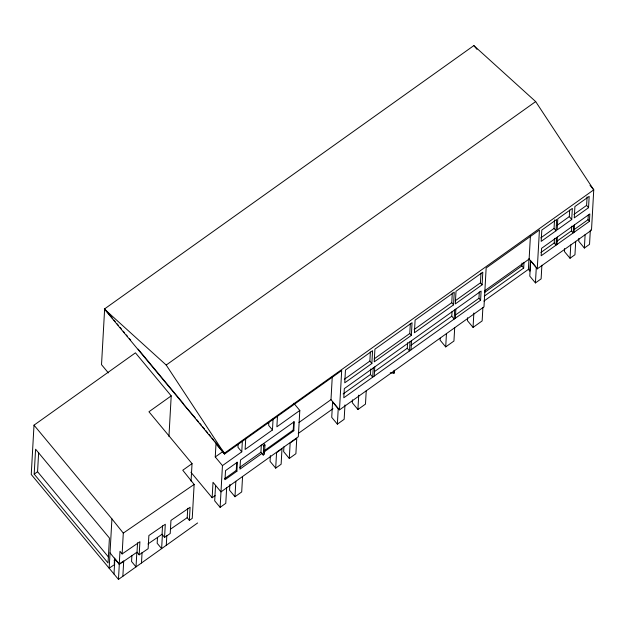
<?xml version="1.0" encoding="UTF-8"?>
<svg xmlns="http://www.w3.org/2000/svg" width="625" height="625" viewBox="0 0 625 625"><rect width="100%" height="100%" fill="white"/><g stroke="black" fill="none" stroke-linecap="round" stroke-linejoin="round"><path stroke-width="0.94" d="M168.945 436.492L171.211 395.883L135.438 352.844L34.008 425.164L31.25 474.484L118.461 579.406L197.617 522.961M34.188 474.133L35.586 449.195L109.43 538.039L108.039 562.977L34.188 474.133L37.57 471.719L38.641 452.539M34.008 425.164L111.922 518.906L109.164 568.227L114.742 564.398M114.266 563.641L114.578 558.016M114 574.039L114.859 558.672L119.32 564.039L118.461 579.406M137.555 542.797L137.031 552.156L119.25 564.367L119.984 551.266L122.133 553.945L139.914 541.734L139.18 554.836L148.141 548.68L148.875 535.531L165.297 524.25L164.562 537.391L170.219 533.508L170.953 520.406L190.102 507.25L189.367 520.352L192.242 518.375L194.141 484.43L182.773 470.234L192.039 463.625L148.938 411.766L171.211 395.883M122.133 553.945L123.297 533.102L111.922 518.906M122.859 576.266L123.719 560.906L120.055 563.523M131.883 555.758L131.562 561.508L136.023 566.883L136.828 552.492M141.484 562.992L142.07 552.438M157.484 537.508L157.164 543.258L161.625 548.625L162.43 534.258M164.562 537.391L162.062 534.281L162.539 525.828M166.281 545.305L166.812 535.734M189.367 520.352L187.219 517.672L187.742 508.312M191.062 481.078L192.039 463.625M215.133 495.625L212.141 497.758L213.008 482.281L220.984 491.891L298.336 436.734L299.805 410.461L293.805 403.25M226.648 487.852L225.781 503.32L220.125 507.359L222.453 465.617L215.258 456.953L215.992 443.867L224.492 454.086L341.688 370.523L339.484 409.891L483.977 306.859L486.148 268.008L539.438 230.008L537.266 268.859L591.492 230.195L593.75 189.852L535.672 101.586L473.852 45.594L104.383 309.047L224.281 453.297L593.75 189.852L590.016 185.352M215.555 485.352L214.688 500.82L220.125 507.359M224.492 454.086L224.547 453.109L221.43 449.367M229.883 484.406L229.555 490.219L234.977 496.734L241.703 491.937L242.57 476.453M236.906 471.227L237.414 462.148L225.516 470.633L225.008 479.711L236.906 471.227L236.258 470.445L236.711 462.273M234.977 496.734L235.844 481.25M238.133 444.492L237.977 447.289L241.766 451.852L222.453 465.617M241.766 451.852L242.391 440.641M245.742 438.258L245.117 449.461L272.461 429.961L273.086 418.805M263.672 443.492L264.977 445.055L264.469 454.164L263.227 455.055L260.914 452.273L261.32 444.984M263.227 455.055L263.734 445.937L262.438 444.375M268.828 422.609L268.672 425.406L272.461 429.961M270.375 455.539L270.055 461.344L275.695 468.133L281.125 464.258L281.984 448.789L276.562 452.656L275.695 468.133M277.5 415.648L276.875 426.813L299.805 410.461M283.914 446.828L283.648 451.648L289.289 458.437L295.898 453.719L296.766 438.289L290.148 443.008L289.289 458.437M263.953 452.039L293.812 430.75L293.227 430.047L293.688 421.844M293.812 430.75L294.32 421.641L240.461 460.039L239.953 469.148L261.922 453.484M339.484 409.891L330.984 399.664L332.273 376.617M337.367 424.148L338.227 408.805L332.586 402.016L331.727 417.367L337.367 424.148L344.156 419.312L344.961 404.922M352.438 399.844L352.273 402.711L357.914 409.5L365.484 404.109L366.234 390.703M357.914 409.5L358.719 395.141M371.867 363.492L372.578 350.703L345.469 370.039L344.75 382.82L371.867 363.492L369.867 361.086L370.383 351.953M373.219 368L372.711 377.164L370.469 374.469L370.773 368.969M374.25 376.07L374.758 366.906M390.266 372.773L394.031 373.242L394.188 370.461M394.305 370.18L394.031 373.242M410.016 341.766L409.508 350.93L407.266 348.234L407.57 342.734M411.344 335.383L412.055 322.695L374.914 349.172L374.211 361.867L411.344 335.383L409.773 333.5L410.336 323.523M411.031 349.844L411.539 340.68M440.18 338.188L440.07 340.109L445.711 346.898L453.945 341.031L454.695 327.586M445.711 346.898L446.461 333.453M453.547 304.852L454.258 292.188L415.102 320.109L414.391 332.773L453.547 304.852L451.758 302.695L452.297 292.953M454.688 309.914L454.172 319.078L451.773 316.195L452.031 311.609M455.352 318.242L455.867 309.07M467.57 317.734L467.406 320.617L473.055 327.406L482.148 320.914L482.898 307.461M473.055 327.406L473.859 312.992M480.594 300.242L481.102 291.078L344.312 388.617L343.797 397.781L480.594 300.242L478.953 298.273L479.312 291.852M482.102 284.812L482.805 272.172L456.008 291.281L455.305 303.922L482.102 284.812L480.438 282.82L480.984 273.094M484.242 296.164L523.68 268.047L521.891 265.883L522.047 263.047M523.68 268.047L524 262.367M530.484 260.547L529.891 271.18L528.391 269.375L528.984 258.742M537.266 268.859L529.125 259.07L530.43 235.758M530.664 260.594L529.789 276.133L535.43 282.922L541.125 278.867L541.883 265.266M535.43 282.922L536.305 267.383M556.023 230.797L556.656 219.469L541.812 230.055L541.18 241.383L556.023 230.797L554.055 228.422L554.531 219.93M556.461 237.719L556.047 245.164L554.227 242.984L554.484 238.328M556.969 244.508L557.391 237.055M564.547 248.602L564.383 251.469L570.023 258.258L574.961 254.734L575.711 241.344M571.727 219.516L572.344 208.414L557.789 218.789L557.172 229.898L571.727 219.516L569.305 216.602L569.664 210.125M573.609 225.484L573.195 232.938L571.469 230.859L571.727 226.203M570.023 258.258L570.773 244.859M574.094 232.297L574.516 224.844M578.891 238.352L578.727 241.242L584.367 248.031L589.539 244.344L590.344 229.891M588.539 207.711L589.172 196.367L574.906 206.539L574.266 217.883L588.539 207.711L586.609 205.391L587.086 196.883M584.367 248.031L585.125 234.539M589.422 221.367L589.836 213.922L541.578 248.328L541.164 255.773L589.422 221.367L588.031 219.695L588.289 215.039M104.383 309.047L166.203 365.039L535.672 101.586M183.789 404.578L195.266 417.883M215.258 456.953L223.148 451.328M557.047 225.344L569.305 216.602M540.773 237.891L554.055 228.422M573.93 214.43L586.609 205.391M344.305 379.32L369.867 361.086M414.164 329.5L451.758 302.695M455.219 300.805L480.438 282.82M374.219 358.852L409.773 333.5M263.734 445.937L264.977 445.055M298.953 422.508L330.984 399.664M484.453 290.922L529.125 259.07M484.812 292.32L521.891 265.883M540.914 252.477L554.227 242.984M239.734 467.375L260.914 452.273M410.984 345.281L451.773 316.195M556.789 241.328L571.469 230.859M343.117 393.969L370.469 374.469M374.359 371.695L407.266 348.234M224.359 478.93L236.258 470.445M574.242 229.531L588.031 219.695M264.156 450.781L293.227 430.047M455.297 315.141L478.953 298.273M298.242 433.477L332.969 408.719M483.914 301.086L528.391 269.375M123.297 533.102L194.141 484.43M114.125 560.43L115.695 559.352M147.984 543.945L162.062 534.281M170.469 529.18L187.219 517.672M473.852 45.594L476.953 49.328M531.227 261.273L535.734 266.703M112.703 318.555L104.641 308.859L101.523 364.672L108.375 372.914M113.945 320.047L115.188 321.539M117.047 323.781L118.281 325.273M120.148 327.508L121.383 329M123.242 331.242L124.484 332.734M126.344 334.969L127.586 336.461M129.445 338.703L130.688 340.195M138.125 349.141L183.43 403.648M196.508 419.383L198.383 421.633M199.625 423.133L201.492 425.383M202.742 426.883L204.609 429.133M205.852 430.625L207.727 432.875M208.969 434.375L210.836 436.625M212.086 438.125L213.953 440.375M215.195 441.867L217.07 444.117M218.312 445.617L220.18 447.867M190.922 472.227L212.141 497.758M37.57 471.719L108.312 556.836M137.031 552.156L139.18 554.836M110.023 552.859L119.25 564.367M166.203 365.039L224.281 453.297"/></g></svg>
